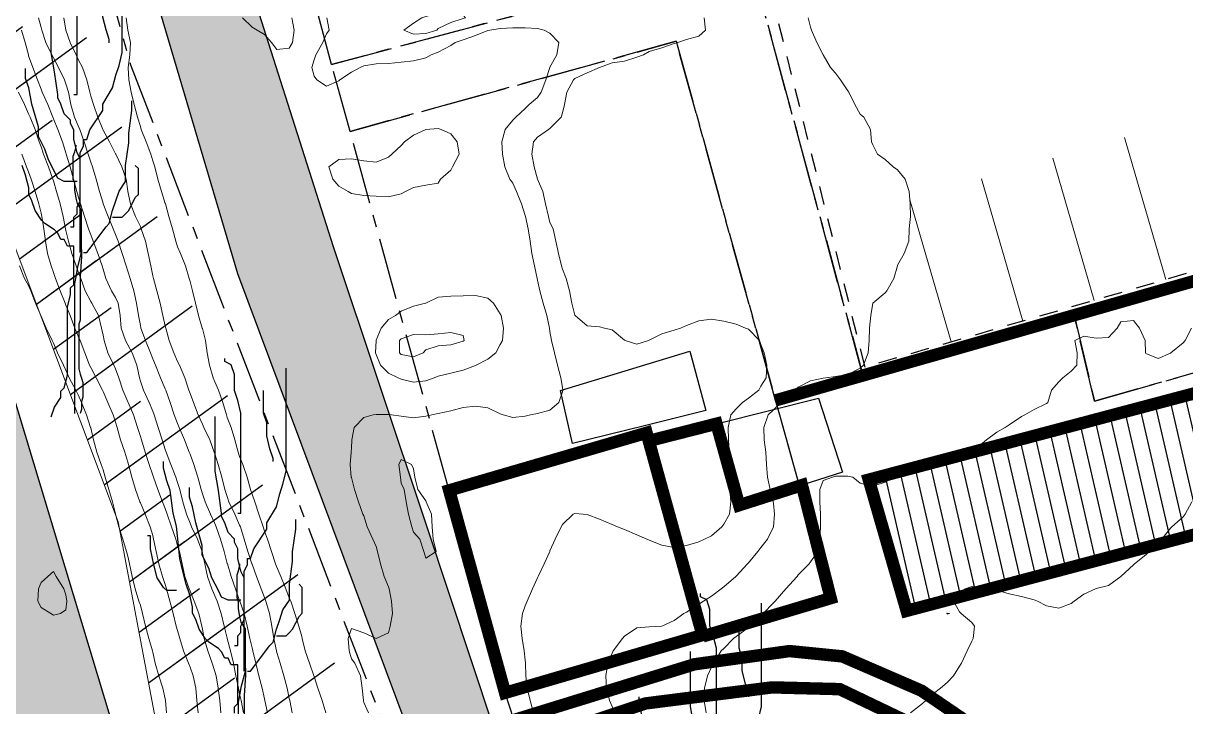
# Model space of a CAD drawing. Header units: centimetres. Extents: x 0 to 642158, y -847 to 649707.
# Drawn here: x 616897.03 to 616943.86, y 621146 to 621173.53 of the extents above; entities that cross this region are included whole.
import ezdxf

# ---------------------------------------------------------------- set-up
doc = ezdxf.new("R2010")
doc.units = ezdxf.units.CM
doc.header["$MEASUREMENT"] = 0
doc.linetypes.add('CENTERX2', pattern=[4, 2.5, -0.5, 0.5, -0.5])
doc.linetypes.add('JIS_02_0.7', pattern=[1.35, 0.75, -0.6])
for name, color, linetype, lineweight in [('MEV_environnement_V', 7, 'Continuous', 20), ('MEV_schema paysager_V', 7, 'Continuous', 20), ('MEV_vegetal_V', 7, 'Continuous', 25), ('WAL_parcellaire agricole', 7, 'JIS_02_0.7', 25), ('WAL_topographie 0.5', 253, 'Continuous', 20)]:
    doc.layers.add(name, color=color, linetype=linetype, lineweight=lineweight)
doc.layers.add('MEV_schema paysager_Ha', color=7, linetype='Continuous', lineweight=25, transparency=0.13)
doc.layers.add('SPW_batiments', color=7, linetype='Continuous')
doc.layers.add('SPW_parcellaire cadastral', color=7, linetype='CENTERX2', lineweight=25, true_color=0xff0542)
picture_1 = doc.add_image_def('image2.png', size_in_pixel=(6614, 11023))

# ---------------------------------------------------------------- blocks, each defined once
blk = doc.blocks.new('legende vegetal')
at = {"layer": 'MEV_vegetal_V'}
for points in [[(616898.973, 621170.466), (616899.103, 621170.466), (616899.103, 621174.492), (616898.973, 621175.012), (616898.843, 621175.402), (616898.843, 621176.051), (616898.713, 621176.44), (616898.453, 621176.57), (616898.453, 621176.7)], [(616898.843, 621165.141), (616898.973, 621165.141), (616898.973, 621165.53), (616899.103, 621165.66), (616899.103, 621165.92), (616899.233, 621166.18), (616899.233, 621168.128), (616899.363, 621168.388), (616899.363, 621168.647), (616899.493, 621168.647), (616899.623, 621169.037), (616900.142, 621169.816), (616900.142, 621170.076), (616900.532, 621170.726), (616900.662, 621171.245), (616900.792, 621171.635), (616900.922, 621172.154), (616900.922, 621176.31)], [(616900.402, 621172.544), (616900.402, 621172.674), (616900.272, 621173.064), (616900.142, 621173.583), (616900.142, 621174.103), (616900.013, 621174.492), (616900.013, 621175.402)], [(616899.233, 621164.102), (616899.233, 621167.868), (616899.103, 621168.128), (616898.973, 621168.647), (616898.973, 621169.037), (616898.843, 621169.297), (616898.843, 621169.427), (616898.583, 621169.687), (616898.453, 621170.076), (616898.323, 621170.336), (616898.323, 621170.466), (616898.194, 621171.375), (616898.064, 621172.154), (616898.064, 621174.362)], [(616898.064, 621157.478), (616898.194, 621157.867), (616898.453, 621158.257), (616898.453, 621158.517), (616898.583, 621158.647), (616898.713, 621159.166), (616898.713, 621161.894), (616898.843, 621162.413), (616898.843, 621162.673), (616898.973, 621162.803), (616898.973, 621164.361), (616898.713, 621164.361), (616898.583, 621164.621), (616898.453, 621164.621), (616898.323, 621164.881), (616898.194, 621165.011), (616897.804, 621165.271), (616897.674, 621165.401), (616897.414, 621165.79), (616897.284, 621166.18), (616897.154, 621166.44), (616897.154, 621166.699), (616897.024, 621167.219), (616896.894, 621167.609)], [(616899.103, 621166.959), (616898.583, 621166.959), (616898.323, 621167.089), (616898.194, 621167.349), (616897.933, 621167.868), (616897.804, 621168.258), (616897.544, 621168.778), (616897.544, 621169.167), (616897.284, 621170.076), (616897.154, 621170.726), (616897.024, 621171.115), (616897.024, 621171.505)], [(616899.363, 621164.102), (616899.493, 621164.102), (616900.272, 621165.141), (616900.402, 621165.271), (616900.532, 621165.79), (616900.662, 621166.18), (616900.792, 621166.57), (616901.052, 621166.959), (616901.052, 621167.609), (616901.182, 621168.518), (616901.182, 621168.907), (616901.312, 621169.816), (616901.312, 621170.206)], [(616899.007, 621157.613), (616899.007, 621162.854), (616899.061, 621163.127), (616899.116, 621163.455), (616899.28, 621164.11), (616899.28, 621165.803), (616899.116, 621166.075), (616899.061, 621166.294), (616899.007, 621166.622), (616899.007, 621166.895), (616898.952, 621167.058), (616898.952, 621167.986), (616899.007, 621168.15), (616899.061, 621168.369), (616899.061, 621168.423)], [(616900.532, 621165.53), (616900.922, 621165.53), (616901.052, 621165.66), (616901.182, 621165.79), (616901.442, 621166.31), (616901.571, 621166.44), (616901.571, 621167.479), (616901.442, 621167.609)], [(616899.28, 621164.219), (616899.28, 621163.946), (616899.226, 621163.127), (616899.226, 621161.38), (616899.171, 621161.217), (616899.171, 621159.415), (616899.226, 621159.196), (616899.28, 621159.033), (616899.334, 621158.869), (616899.334, 621158.268), (616899.28, 621158.104), (616899.28, 621157.777), (616899.226, 621157.613)], [(616905.575, 621153.601), (616905.705, 621153.601), (616905.705, 621157.627), (616905.575, 621158.146), (616905.445, 621158.536), (616905.445, 621159.185), (616905.315, 621159.575), (616905.055, 621159.705), (616905.055, 621159.835)], [(616905.445, 621148.275), (616905.575, 621148.275), (616905.575, 621148.665), (616905.705, 621148.795), (616905.705, 621149.054), (616905.835, 621149.315), (616905.835, 621151.263), (616905.965, 621151.522), (616905.965, 621151.782), (616906.095, 621151.782), (616906.225, 621152.172), (616906.744, 621152.951), (616906.744, 621153.211), (616907.134, 621153.86), (616907.264, 621154.38), (616907.394, 621154.77), (616907.524, 621155.289), (616907.524, 621159.445)], [(616907.004, 621155.678), (616907.004, 621155.808), (616906.874, 621156.198), (616906.744, 621156.718), (616906.744, 621157.237), (616906.615, 621157.627), (616906.615, 621158.536)], [(616905.835, 621147.236), (616905.835, 621151.003), (616905.705, 621151.263), (616905.575, 621151.782), (616905.575, 621152.172), (616905.445, 621152.432), (616905.445, 621152.561), (616905.185, 621152.821), (616905.055, 621153.211), (616904.925, 621153.471), (616904.925, 621153.601), (616904.796, 621154.509), (616904.666, 621155.289), (616904.666, 621157.497)], [(616905.445, 621145.548), (616905.445, 621145.808), (616905.575, 621145.937), (616905.575, 621147.496), (616905.315, 621147.496), (616905.185, 621147.756), (616905.055, 621147.756), (616904.925, 621148.016), (616904.796, 621148.146), (616904.406, 621148.405), (616904.276, 621148.535), (616904.016, 621148.925), (616903.886, 621149.315), (616903.756, 621149.574), (616903.756, 621149.834), (616903.626, 621150.353), (616903.496, 621150.743), (616903.366, 621151.263), (616903.236, 621151.782), (616903.106, 621153.081), (616902.976, 621153.601), (616902.847, 621154.509), (616902.716, 621154.899), (616902.587, 621155.419), (616902.587, 621155.678)], [(616905.705, 621150.094), (616905.185, 621150.094), (616904.925, 621150.223), (616904.796, 621150.483), (616904.535, 621151.003), (616904.406, 621151.392), (616904.146, 621151.912), (616904.146, 621152.302), (616903.886, 621153.211), (616903.756, 621153.86), (616903.626, 621154.25), (616903.626, 621154.64)], [(616905.965, 621147.236), (616906.095, 621147.236), (616906.874, 621148.275), (616907.004, 621148.405), (616907.134, 621148.925), (616907.264, 621149.315), (616907.394, 621149.704), (616907.654, 621150.094), (616907.654, 621150.743), (616907.784, 621151.652), (616907.784, 621152.042), (616907.914, 621152.951), (616907.914, 621153.341)], [(616903.106, 621150.483), (616902.716, 621150.483), (616902.587, 621150.613), (616902.327, 621151.003), (616902.197, 621151.522), (616902.067, 621152.172), (616902.067, 621152.691), (616901.937, 621152.691)], [(616905.609, 621140.747), (616905.609, 621145.989), (616905.663, 621146.262), (616905.718, 621146.589), (616905.882, 621147.245), (616905.882, 621148.937), (616905.718, 621149.21), (616905.663, 621149.428), (616905.609, 621149.756), (616905.609, 621150.029), (616905.554, 621150.193), (616905.554, 621151.121), (616905.609, 621151.285), (616905.663, 621151.503), (616905.663, 621151.558)], [(616907.134, 621148.665), (616907.524, 621148.665), (616907.654, 621148.795), (616907.784, 621148.925), (616908.044, 621149.444), (616908.173, 621149.574), (616908.173, 621150.613), (616908.044, 621150.743)], [(616924.728, 621144.132), (616924.858, 621144.132), (616924.858, 621148.158), (616924.728, 621148.677), (616924.598, 621149.067), (616924.598, 621149.716), (616924.468, 621150.106), (616924.209, 621150.236), (616924.209, 621150.366)], [(616924.598, 621138.807), (616924.728, 621138.807), (616924.728, 621139.196), (616924.858, 621139.326), (616924.858, 621139.586), (616924.988, 621139.846), (616924.988, 621141.794), (616925.118, 621142.053), (616925.118, 621142.313), (616925.248, 621142.313), (616925.378, 621142.703), (616925.897, 621143.482), (616925.897, 621143.742), (616926.287, 621144.391), (616926.417, 621144.911), (616926.547, 621145.301), (616926.677, 621145.82), (616926.677, 621149.976)], [(616926.157, 621146.21), (616926.157, 621146.339), (616926.028, 621146.729), (616925.897, 621147.249), (616925.897, 621147.768), (616925.768, 621148.158), (616925.768, 621149.067)], [(616924.988, 621137.767), (616924.988, 621141.534), (616924.858, 621141.794), (616924.728, 621142.313), (616924.728, 621142.703), (616924.598, 621142.963), (616924.598, 621143.093), (616924.338, 621143.352), (616924.209, 621143.742), (616924.078, 621144.002), (616924.078, 621144.132), (616923.949, 621145.041), (616923.819, 621145.82), (616923.819, 621148.028)], [(616905.882, 621147.354), (616905.882, 621147.081), (616905.828, 621146.262), (616905.828, 621144.515), (616905.773, 621144.351), (616905.773, 621142.549), (616905.828, 621142.331), (616905.882, 621142.167), (616905.936, 621142.003), (616905.936, 621141.403), (616905.882, 621141.239), (616905.882, 621140.911), (616905.828, 621140.747)], [(616921.87, 621145.43), (616921.74, 621145.95), (616921.74, 621146.21)]]:
    blk.add_lwpolyline(points, dxfattribs=at)

msp = doc.modelspace()

# ---------------------------------------------------------------- hatches: boundary and pattern name
at = {"layer": 'MEV_schema paysager_Ha', "true_color": 0xffffff, "transparency": 33554687}
h = msp.add_hatch(color=7, dxfattribs=at)
h.dxf.hatch_style = 1
h.paths.add_polyline_path([(617076.957, 620775.289), (617077.201, 620777.105), (617077.126, 620779.957), (617075.099, 620784.986), (617072.172, 620790.466), (617067.368, 620798.797), (617064.065, 620804.577), (617056.243, 620818.296), (617050.046, 620830.95), (617047.611, 620836.834), (617045.379, 620844.037), (617042.362, 620852.742), (617037.909, 620861.649), (617028.342, 620880.123), (617020.095, 620896.123), (617010.198, 620916.411), (617002.446, 620933.73), (616993.044, 620956.493), (616983.642, 620978.596), (616973.25, 621002.678), (616968.962, 621012.244), (616965.663, 621021.976), (616955.436, 621040.45), (616945.21, 621059.419), (616940.921, 621068.986), (616935.478, 621077.398), (616927.231, 621088.119), (616919.756, 621098.032), (616908.594, 621115.419), (616899.05, 621136.883), (616888.424, 621173.846), (616877.62, 621211.722), (616864.401, 621250.858), (616862.596, 621274.031), (616860.047, 621301.222), (616858.914, 621326.713), (616859.197, 621346.539), (616860.896, 621376.279), (616861.463, 621404.886), (616860.613, 621429.244), (616859.48, 621444.822), (616854.948, 621465.215), (616849, 621490.706), (616837.671, 621532.058), (616829.74, 621571.711), (616822.943, 621588.705), (616820.394, 621592.954), (616812.463, 621606.549), (616808.781, 621634.306), (616806.798, 621652.15), (616807.931, 621670.56), (616809.064, 621685.289), (616812.18, 621684.156), (616809.914, 621652.433), (616812.18, 621634.873), (616813.879, 621615.896), (616816.995, 621605.7), (616822.943, 621593.52), (616829.174, 621581.341), (616832.006, 621572.561), (616837.954, 621544.521), (616851.266, 621492.689), (616857.498, 621468.614), (616860.896, 621451.903), (616862.879, 621435.758), (616864.295, 621409.984), (616863.729, 621378.545), (616862.029, 621341.724), (616862.313, 621319.632), (616865.428, 621273.181), (616866.561, 621255.621), (616870.995, 621241.549), (616880.863, 621212.431), (616888.067, 621186.88), (616893.901, 621167.537), (616903.21, 621136.7), (616913.794, 621113.645), (616922.701, 621099.354), (616933.688, 621085.113), (616938.674, 621078.225), (616946.15, 621064.154), (616956.913, 621043.761), (616966.26, 621026.766), (616969.942, 621016.853), (616981.555, 620991.079), (616995.15, 620956.807), (617005.346, 620932.732), (617016.676, 620908.941), (617026.306, 620890.247), (617038.202, 620866.455), (617044.999, 620853.993), (617049.248, 620839.831), (617054.346, 620826.519), (617065.959, 620806.409), (617077.565, 620785.227), (617080.472, 620780.563), (617081.622, 620779.211), (617083.041, 620778.332)])
at = {"layer": 'MEV_schema paysager_Ha', "transparency": 33554687}
h = msp.add_hatch(dxfattribs=at)
h.set_pattern_fill('AR-CONC', color=256, angle=180)
h.set_pattern_definition([(230, (-1675.227, 123.2765), (-7.172601826, 0.62752135), [0.75, -8.25]), (175, (-1675.227, 123.2765), (1.387513336, -7.52192134), [0.6, -6.6]), (280.4514445, (-1675.8244, 123.329), (-5.78508847, -6.89439991), [0.63740192, -7.01142112]), (226.1842, (-1675.227, 121.2765), (-10.67241331, 1.65519281), [1.125, -12.375]), (276.6356355, (-1676.116, 121.414), (-9.34661946, -9.74118601), [0.95610342, -10.5171376]), (171.184164, (-1675.227, 121.277), (-9.34661945, -9.741186), [0.9, -9.90000001]), (201, (-1676.227, 121.7765), (-5.96907052, 4.026188907), [0.75, -8.25]), (146, (-1676.227, 121.7765), (-2.43315332, -7.25150045), [0.6, -6.6]), (251.4514447, (-1676.724, 122.112), (-8.40222377, -3.22531153), [0.6374019, -7.01142112]), (217.5, (-1675.2267, 123.2765), (-0.121598553, -3.328938538), [0, -6.52, 0, -6.7, 0, -6.625]), (187.5, (-1675.2267, 123.2765), (-2.630695374, -3.944117119), [0, -3.82, 0, -6.37, 0, -2.525]), (147.5, (-1672.9967, 123.2765), (-5.338224362, 0.225548717), [0, -2.5, 0, -7.8, 0, -10.35]), (137.5, (-1671.9967, 123.2765), (-5.831861693, -1.001049823), [0, -3.25, 0, -5.18, 0, -7.35])])
h.paths.add_polyline_path([(616909.526, 621164.516), (616905.57, 621176.973), (616897.611, 621204.282), (616893.674, 621216.683), (616888.089, 621230.376), (616880.09, 621241.562), (616871.93, 621248.589), (616863.016, 621252.97), (616849.267, 621256.445), (616826.756, 621258.258), (616803.64, 621261.733), (616786.87, 621263.697), (616771.912, 621265.963), (616764.207, 621267.625), (616763.754, 621263.848), (616777.2, 621261.884), (616805.151, 621257.956), (616823.885, 621255.387), (616841.26, 621254.028), (616852.44, 621252.366), (616861.505, 621249.646), (616868.304, 621246.775), (616874.872, 621242.103), (616880.768, 621235.156), (616886.436, 621224.611), (616890.959, 621213.024), (616905.657, 621163.442), (616913.881, 621141.447), (616916.974, 621142.45), (616915.987, 621145.136), (616913.274, 621153.306)])
h = msp.add_hatch(dxfattribs=at)
h.set_pattern_fill('ANSI31', color=60, scale=30, angle=351)
h.paths.add_polyline_path([(616875.009, 621239.839), (616881.874, 621229.81), (616886.45, 621221.893), (616888.914, 621212.275), (616893.321, 621190.809), (616897.189, 621179.05), (616907.993, 621151.58), (616917.109, 621129.424), (616929.889, 621106.642), (616946.16, 621080.317), (616949.697, 621074.039), (616954.461, 621066.102), (616970.722, 621037.835), (616976.752, 621021.411), (616980.026, 621010.154), (616982.854, 620999.006), (616989.654, 620982.876), (616995.508, 620967.769), (616999.131, 620959.573), (617008.258, 620938.09), (617012.245, 620928.983), (617006.707, 620935.343), (617001.767, 620944.62), (616986.247, 620981.031), (616974.528, 621009.365), (616969.536, 621025.48), (616961.782, 621038.985), (616953.793, 621052.843), (616948.624, 621065.291), (616943.572, 621072.338), (616939.46, 621079.501), (616933.339, 621087.695), (616925.21, 621101.403), (616919.298, 621110.267), (616914.617, 621117.983), (616909.523, 621128.986), (616904.832, 621137.752), (616902.895, 621142.645), (616900.855, 621153.449), (616896.267, 621165.681), (616894.227, 621175.466), (616888.652, 621193.859), (616882.864, 621212.223), (616878.837, 621226.562), (616877.632, 621230.778), (616875.619, 621237.576)])
h = msp.add_hatch(dxfattribs=at)
h.set_pattern_fill('ANSI31', color=60, scale=15, angle=351)
h.paths.add_polyline_path([(616875.009, 621239.839), (616880.056, 621228.321), (616883.246, 621219.665), (616885.677, 621210.097), (616891.45, 621190.962), (616895.4, 621178.509), (616904.363, 621150.017), (616913.902, 621126.919), (616927.359, 621104.657), (616942.855, 621079.785), (616947.381, 621071.265), (616954.192, 621058.974), (616967.867, 621036.168), (616973.007, 621021.906), (616975.995, 621012.026), (616979.672, 621000.423), (616985.533, 620986.177), (616992.732, 620968.731), (616997.119, 620959.334), (617006.326, 620938.311), (617012.245, 620928.983), (617006.707, 620935.343), (617001.767, 620944.62), (616986.247, 620981.031), (616974.528, 621009.365), (616969.536, 621025.48), (616961.782, 621038.985), (616953.793, 621052.843), (616948.624, 621065.291), (616943.572, 621072.338), (616939.46, 621079.501), (616933.339, 621087.695), (616925.21, 621101.403), (616919.298, 621110.267), (616914.617, 621117.983), (616909.523, 621128.986), (616904.832, 621137.752), (616902.895, 621142.645), (616900.855, 621153.449), (616896.267, 621165.681), (616894.227, 621175.466), (616888.652, 621193.859), (616882.864, 621212.223), (616878.837, 621226.562), (616877.632, 621230.778), (616875.619, 621237.576)])
h = msp.add_hatch(dxfattribs=at)
h.set_pattern_fill('AR-SAND', color=256, angle=45)
h.set_pattern_definition([(82.5, (0, 0), (-1.407013184, 1.3179271225), [0, -1.52, 0, -1.7, 0, -1.625]), (52.5, (0, 0), (-0.744137511, 3.24697973), [0, -0.82, 0, -1.37, 0, -0.525]), (12.5, (-0.8697, -0.8697), (2.198029273, 2.206032383), [0, -0.5, 0, -1.8, 0, -2.35]), (2.5, (-0.8697, -0.8697), (1.5050421636, 2.746262851), [0, -0.25, 0, -1.18, 0, -1.35])])
edge = h.paths.add_edge_path()
edge.add_line((616904.324, 621190.066), (616982.401, 621210.953))
edge.add_arc((616984.552, 621198.967), 12.177, 33.0735, 100.1729, ccw=False)
edge.add_line((616994.756, 621205.612), (617014.985, 621133.912))
edge.add_line((617014.985, 621133.912), (617017.553, 621134.537))
edge.add_line((617017.553, 621134.537), (616997.388, 621206.734))
edge.add_arc((616985.445, 621200.128), 13.648, 28.9491, 104.5602)
edge.add_line((616982.014, 621213.338), (616903.37, 621192.87))
edge.add_line((616903.37, 621192.87), (616904.324, 621190.066))
at = {"layer": 'MEV_schema paysager_Ha', "true_color": 0xffffff, "transparency": 33554687}
h = msp.add_hatch(dxfattribs=at)
h.set_pattern_fill('ANSI31', scale=5, angle=58)
h.paths.add_polyline_path([(616931.092, 621155.144), (616932.5, 621149.829), (616947.314, 621153.754), (616945.975, 621159.089)])

# ---------------------------------------------------------------- linework, layer by layer
for points in [[(616958.713, 621066.221), (616954.469, 621073.158), (616950.532, 621080.707), (616940.964, 621097.178), (616934.94, 621107.28), (616921.498, 621129.7), (616919.468, 621135.658), (616915.987, 621145.136), (616913.274, 621153.306), (616909.526, 621164.516), (616905.57, 621176.973), (616897.611, 621204.282), (616893.674, 621216.683)], [(616890.959, 621213.024), (616905.657, 621163.442), (616915.478, 621137.177), (616918.331, 621128.721), (616930.292, 621108.228), (616939.202, 621093.67), (616946.947, 621080.099), (616953.326, 621069.67), (616962.71, 621054.308), (616967.923, 621045.7), (616973.475, 621034.879), (616976.694, 621025.181), (616980.085, 621013.721), (616984.727, 620999.055), (616988.811, 620988.842), (616998.458, 620963.636), (617005.585, 620947.723), (617013.167, 620930.996)], [(616893.901, 621167.537), (616903.21, 621136.7), (616913.794, 621113.645), (616922.701, 621099.354), (616933.688, 621085.113), (616938.674, 621078.225), (616946.15, 621064.154), (616956.913, 621043.761), (616966.26, 621026.766), (616969.942, 621016.853), (616981.555, 620991.079), (616995.15, 620956.807), (617005.346, 620932.732), (617016.676, 620908.941), (617026.306, 620890.247), (617038.202, 620866.455), (617044.999, 620853.993), (617049.248, 620839.831), (617054.346, 620826.519), (617065.959, 620806.409), (617077.565, 620785.227)]]:
    msp.add_lwpolyline(points)
at = {"layer": 'MEV_environnement_V', "const_width": 0.5}
for points in [[(616927.34, 621158.339), (616989.918, 621176.178), (616990.763, 621173.361), (616991.358, 621171.21), (617001.655, 621133.209)], [(616924.408, 621148.832), (616929.558, 621150.371), (616928.399, 621154.923), (616925.873, 621154.115), (616924.957, 621157.398), (616922.231, 621156.704)]]:
    msp.add_lwpolyline(points, dxfattribs=at)
for points in [[(616945.975, 621159.089), (616931.092, 621155.144), (616932.618, 621149.86), (616947.384, 621153.772)], [(616914.19, 621154.713), (616916.443, 621146.558), (616924.393, 621148.885), (616922.14, 621157.031)]]:
    msp.add_lwpolyline(points, close=True, dxfattribs=at)
at = {"layer": 'MEV_schema paysager_V', "color": 51}
for points in [[(616941.392, 621168.93), (616943.057, 621163.204)], [(616938.511, 621168.092), (616940.176, 621162.367)], [(616935.631, 621167.254), (616937.295, 621161.529)], [(616932.75, 621166.417), (616934.415, 621160.691)]]:
    msp.add_lwpolyline(points, dxfattribs=at)
at = {"layer": 'MEV_schema paysager_V', "color": 60}
msp.add_lwpolyline([(617012.245, 620928.983), (617006.707, 620935.343), (617001.767, 620944.62), (616986.247, 620981.031), (616974.528, 621009.365), (616969.536, 621025.48), (616961.782, 621038.985), (616953.793, 621052.843), (616948.624, 621065.291), (616943.572, 621072.338), (616939.46, 621079.501), (616933.339, 621087.695), (616925.21, 621101.403), (616919.298, 621110.267), (616914.617, 621117.983), (616909.523, 621128.986), (616904.832, 621137.752), (616902.895, 621142.645), (616900.855, 621153.449), (616896.267, 621165.681)], dxfattribs=at)
at = {"layer": 'MEV_schema paysager_V'}
msp.add_lwpolyline([(616931.092, 621155.144), (616932.5, 621149.829), (616947.314, 621153.754), (616945.975, 621159.089)], close=True, dxfattribs=at)
at = {"layer": 'MEV_schema paysager_V', "color": 30, "const_width": 0.5}
for points in [[(616954.595, 621120.702), (616951.723, 621120.595), (616948.213, 621121.765), (616944.384, 621128.676), (616939.066, 621141.222), (616935.556, 621145.05), (616933.216, 621146.645), (616930.025, 621148.027), (616927.898, 621148.24), (616924.069, 621147.708), (616916.836, 621145.475)], [(616954.874, 621119.83), (616951.863, 621119.615), (616950.644, 621119.759), (616949.067, 621120.189), (616947.776, 621120.977), (616946.486, 621122.41), (616943.259, 621128.646), (616940.176, 621135.956), (616938.3, 621140.082), (616936.936, 621142.07), (616933.554, 621144.968), (616929.923, 621146.707), (616927.199, 621146.778), (616922.108, 621146.133), (616917.376, 621144.557)]]:
    msp.add_lwpolyline(points, dxfattribs=at)
at = {"layer": 'SPW_batiments'}
for points in [[(616924.523, 621157.931), (616922.06, 621157.319), (616919.157, 621156.598), (616918.673, 621158.731), (616923.89, 621160.314), (616924.523, 621157.931)], [(616930.04, 621155.449), (616925.873, 621154.115), (616924.957, 621157.398), (616929.073, 621158.432), (616930.04, 621155.449)], [(616928.399, 621154.923), (616929.633, 621150.321), (616927.131, 621149.608), (616924.408, 621148.832), (616923.185, 621153.254), (616922.933, 621154.161), (616922.231, 621156.704), (616924.957, 621157.398), (616925.873, 621154.115), (616928.399, 621154.923)], [(616922.223, 621156.731), (616922.231, 621156.704), (616922.933, 621154.161), (616924.408, 621148.832), (616916.441, 621146.563), (616914.19, 621154.713), (616922.14, 621157.031), (616922.223, 621156.731)]]:
    msp.add_lwpolyline(points, dxfattribs=at)
at = {"layer": 'SPW_parcellaire cadastral'}
for points in [[(616890.69, 621210.508), (616901.351, 621171.858), (616917.917, 621128.693), (616934.422, 621099.917), (616956.278, 621063.795), (616966.005, 621047.649), (616972.661, 621033.385), (616986.247, 620994.34), (616997.161, 620964.756), (617007.16, 620943.302), (617040.432, 620860.63), (617055.251, 620825.321), (617059.419, 620816.807), (617066.122, 620806.324), (617073.9, 620794.216)], [(616994.605, 621177.519), (616947.391, 621164.013), (616944.915, 621163.304), (616939.38, 621161.721), (616930.885, 621159.242), (616926.239, 621176.359), (616909.455, 621171.862), (616906.418, 621183.133), (616985.886, 621207.147), (616994.605, 621177.519)], [(616991.404, 621171.223), (616990.763, 621173.361), (616948.261, 621160.611), (616945.772, 621159.899), (616940.183, 621158.301), (616939.38, 621161.721), (616944.915, 621163.304), (616947.391, 621164.013), (616994.605, 621177.519), (616996.089, 621172.519), (616991.404, 621171.223)], [(616930.885, 621159.242), (616927.34, 621158.339), (616923.336, 621172.8), (616910.198, 621169.172), (616909.455, 621171.862), (616926.239, 621176.359), (616930.885, 621159.242)], [(616916.442, 621146.562), (616914.19, 621154.713), (616910.198, 621169.172), (616923.336, 621172.8), (616927.34, 621158.339), (616929.558, 621150.371), (616926.928, 621149.626), (616916.442, 621146.562)], [(616954.698, 621077.626), (616953.289, 621078.043), (616925.782, 621124.095), (616922.015, 621129.556), (616916.442, 621146.562), (616926.928, 621149.626), (616929.558, 621150.371), (616927.34, 621158.339), (616930.885, 621159.242), (616939.38, 621161.721), (616940.183, 621158.301), (616945.772, 621159.899), (616945.975, 621159.089), (616931.092, 621155.144), (616932.618, 621149.86), (616947.314, 621153.754), (616966.235, 621077.979), (616962.746, 621076.21), (616954.698, 621077.626)], [(616947.314, 621153.754), (616932.618, 621149.86), (616931.092, 621155.144), (616945.975, 621159.089), (616947.314, 621153.754)]]:
    msp.add_lwpolyline(points, dxfattribs=at)
at = {"layer": 'WAL_parcellaire agricole'}
msp.add_lwpolyline([(617042.845, 621103.895), (617012.847, 621093.891), (616997.982, 621159.103), (616995.481, 621170.388), (616996.237, 621172.588), (616994.837, 621177.888), (616991.837, 621177.388), (616930.94, 621159.681), (616925.266, 621182.309), (616990.191, 621202.316), (616991.691, 621205.459), (616989.976, 621209.387), (616986.118, 621212.53), (616964.548, 621207.027), (616907.479, 621191.949), (616895.475, 621229.376)], dxfattribs=at)
at = {"layer": 'WAL_topographie 0.5'}
for points in [[(616913.25, 621173.114), (616913.688, 621173.25), (616913.75, 621173.309), (616914.25, 621173.555), (616914.75, 621173.715), (616914.845, 621173.75), (616914.75, 621173.858), (616914.25, 621173.998), (616913.75, 621173.919), (616913.25, 621173.797), (616913.083, 621173.75), (616912.75, 621173.529), (616912.364, 621173.25), (616912.75, 621173.087), (616913.25, 621173.114)], [(616897.651, 621173.75), (616897.75, 621173.355), (616897.779, 621173.25), (616897.94, 621172.75), (616898.179, 621172.25), (616898.25, 621172.129), (616898.455, 621171.75), (616898.691, 621171.25), (616898.75, 621171.091), (616898.861, 621170.75), (616898.956, 621170.25), (616899.099, 621169.75), (616899.25, 621169.391), (616899.31, 621169.25), (616899.489, 621168.75), (616899.647, 621168.25), (616899.75, 621167.93), (616899.819, 621167.75), (616899.975, 621167.25), (616900.105, 621166.75), (616900.25, 621166.274), (616900.258, 621166.25), (616900.455, 621165.75), (616900.659, 621165.25), (616900.75, 621165.015), (616900.859, 621164.75), (616901.016, 621164.25), (616901.174, 621163.75), (616901.25, 621163.54), (616901.345, 621163.25), (616901.484, 621162.75), (616901.6, 621162.25), (616901.673, 621161.75), (616901.75, 621161.349), (616901.773, 621161.25), (616901.958, 621160.75), (616902.164, 621160.25), (616902.25, 621160.014), (616902.361, 621159.75), (616902.56, 621159.25), (616902.75, 621158.808), (616902.775, 621158.75), (616902.957, 621158.25), (616903.118, 621157.75), (616903.25, 621157.402), (616903.317, 621157.25), (616903.533, 621156.75), (616903.721, 621156.25), (616903.75, 621156.17), (616903.903, 621155.75), (616904.064, 621155.25), (616904.196, 621154.75), (616904.25, 621154.569), (616904.355, 621154.25), (616904.579, 621153.75), (616904.75, 621153.373), (616904.804, 621153.25), (616904.98, 621152.75), (616905.121, 621152.25), (616905.25, 621151.767), (616905.255, 621151.75), (616905.409, 621151.25), (616905.582, 621150.75), (616905.75, 621150.268), (616905.757, 621150.25), (616905.934, 621149.75), (616906.055, 621149.25), (616906.159, 621148.75), (616906.25, 621148.375), (616906.28, 621148.25), (616906.397, 621147.75), (616906.522, 621147.25), (616906.653, 621146.75), (616906.75, 621146.321), (616906.766, 621146.25), (616906.865, 621145.75)], [(616898.661, 621173.75), (616898.75, 621173.25), (616898.75, 621173.25), (616898.921, 621172.75), (616899.161, 621172.25), (616899.25, 621172.066), (616899.421, 621171.75), (616899.597, 621171.25), (616899.717, 621170.75), (616899.75, 621170.595), (616899.857, 621170.25), (616900.038, 621169.75), (616900.24, 621169.25), (616900.25, 621169.227), (616900.502, 621168.75), (616900.75, 621168.274), (616900.763, 621168.25), (616901.002, 621167.75), (616901.175, 621167.25), (616901.25, 621166.76), (616901.251, 621166.75), (616901.356, 621166.25), (616901.56, 621165.75), (616901.75, 621165.34), (616901.789, 621165.25), (616901.96, 621164.75), (616902.068, 621164.25), (616902.169, 621163.75), (616902.25, 621163.356), (616902.277, 621163.25), (616902.417, 621162.75), (616902.546, 621162.25), (616902.661, 621161.75), (616902.75, 621161.343), (616902.772, 621161.25), (616902.909, 621160.75), (616903.093, 621160.25), (616903.25, 621159.899), (616903.323, 621159.75), (616903.54, 621159.25), (616903.707, 621158.75), (616903.75, 621158.617), (616903.887, 621158.25), (616904.085, 621157.75), (616904.25, 621157.38), (616904.307, 621157.25), (616904.547, 621156.75), (616904.729, 621156.25), (616904.75, 621156.181), (616904.88, 621155.75), (616905.038, 621155.25), (616905.158, 621154.75), (616905.25, 621154.469), (616905.32, 621154.25), (616905.557, 621153.75), (616905.75, 621153.316), (616905.778, 621153.25), (616905.938, 621152.75), (616906.082, 621152.25), (616906.246, 621151.75), (616906.25, 621151.74), (616906.428, 621151.25), (616906.618, 621150.75), (616906.75, 621150.398), (616906.802, 621150.25), (616906.948, 621149.75), (616907.048, 621149.25), (616907.132, 621148.75), (616907.231, 621148.25), (616907.25, 621148.182), (616907.381, 621147.75), (616907.532, 621147.25), (616907.66, 621146.75), (616907.75, 621146.329), (616907.77, 621146.25), (616907.863, 621145.75)], [(616901.177, 621173.75), (616901.25, 621173.25), (616901.25, 621173.25), (616901.35, 621172.75), (616901.33, 621172.25), (616901.264, 621171.75), (616901.29, 621171.25), (616901.384, 621170.75), (616901.504, 621170.25), (616901.638, 621169.75), (616901.75, 621169.367), (616901.788, 621169.25), (616901.986, 621168.75), (616902.174, 621168.25), (616902.25, 621167.981), (616902.33, 621167.75), (616902.459, 621167.25), (616902.606, 621166.75), (616902.75, 621166.265), (616902.756, 621166.25), (616902.9, 621165.75), (616903.041, 621165.25), (616903.185, 621164.75), (616903.25, 621164.526), (616903.366, 621164.25), (616903.568, 621163.75), (616903.721, 621163.25), (616903.75, 621163.125), (616903.853, 621162.75), (616903.971, 621162.25), (616904.093, 621161.75), (616904.246, 621161.25), (616904.25, 621161.233), (616904.379, 621160.75), (616904.442, 621160.25), (616904.538, 621159.75), (616904.686, 621159.25), (616904.75, 621159.081), (616904.892, 621158.75), (616905.068, 621158.25), (616905.215, 621157.75), (616905.25, 621157.651), (616905.402, 621157.25), (616905.554, 621156.75), (616905.689, 621156.25), (616905.75, 621156.076), (616905.877, 621155.75), (616906.047, 621155.25), (616906.192, 621154.75), (616906.25, 621154.562), (616906.356, 621154.25), (616906.526, 621153.75), (616906.695, 621153.25), (616906.75, 621153.076), (616906.866, 621152.75), (616907.027, 621152.25), (616907.2, 621151.75), (616907.25, 621151.619), (616907.408, 621151.25), (616907.615, 621150.75), (616907.75, 621150.385), (616907.806, 621150.25), (616907.975, 621149.75), (616908.139, 621149.25), (616908.25, 621148.833), (616908.271, 621148.75), (616908.392, 621148.25), (616908.565, 621147.75), (616908.74, 621147.25), (616908.75, 621147.218), (616908.897, 621146.75), (616909.075, 621146.25), (616909.215, 621145.75)], [(616907.851, 621173.75), (616907.94, 621173.25), (616907.875, 621172.75), (616907.75, 621172.517), (616907.25, 621172.47), (616907.029, 621172.75), (616906.75, 621173.069), (616906.456, 621173.25), (616906.25, 621173.374), (616905.86, 621173.75)], [(616909.264, 621173.75), (616909.351, 621173.25), (616909.25, 621173.097), (616909.104, 621172.75), (616908.813, 621172.25), (616908.75, 621172.059), (616908.661, 621171.75), (616908.75, 621171.399), (616908.857, 621171.25), (616909.25, 621170.993), (616909.75, 621171.213), (616909.781, 621171.25), (616910.25, 621171.552), (616910.601, 621171.75), (616910.75, 621171.807), (616911.25, 621171.894), (616911.75, 621171.91), (616912.25, 621171.962), (616912.75, 621172.018), (616913.25, 621172.133), (616913.46, 621172.25), (616913.75, 621172.362), (616914.25, 621172.635), (616914.434, 621172.75), (616914.75, 621172.86), (616915.25, 621173.038), (616915.75, 621173.233), (616915.821, 621173.25), (616916.25, 621173.314), (616916.75, 621173.343), (616917.25, 621173.347), (616917.75, 621173.319), (616918.01, 621173.25), (616918.25, 621173.132), (616918.601, 621172.75), (616918.527, 621172.25), (616918.25, 621171.761), (616918.244, 621171.75), (616918.089, 621171.25), (616917.898, 621170.75), (616917.75, 621170.542), (616917.415, 621170.25), (616917.25, 621170.098), (616916.871, 621169.75), (616916.75, 621169.621), (616916.448, 621169.25), (616916.314, 621168.75), (616916.343, 621168.25), (616916.432, 621167.75), (616916.63, 621167.25), (616916.75, 621167.08), (616916.902, 621166.75), (616917.099, 621166.25), (616917.25, 621165.778), (616917.258, 621165.75), (616917.377, 621165.25), (616917.456, 621164.75), (616917.521, 621164.25), (616917.624, 621163.75), (616917.735, 621163.25), (616917.75, 621163.182), (616917.836, 621162.75), (616917.978, 621162.25), (616918.125, 621161.75), (616918.225, 621161.25), (616918.25, 621161.118), (616918.316, 621160.75), (616918.431, 621160.25), (616918.552, 621159.75), (616918.689, 621159.25), (616918.75, 621158.861), (616918.766, 621158.75), (616918.75, 621158.681), (616918.604, 621158.25), (616918.25, 621157.945), (616917.75, 621157.81), (616917.471, 621157.75), (616917.25, 621157.705), (616916.75, 621157.654), (616916.366, 621157.75), (616916.25, 621157.795), (616915.75, 621158.038), (616915.25, 621158.105), (616914.75, 621158.049), (616914.25, 621157.921), (616913.75, 621157.806), (616913.494, 621157.75), (616913.25, 621157.697), (616912.75, 621157.641), (616912.25, 621157.696), (616911.865, 621157.75), (616911.75, 621157.768), (616911.25, 621157.77), (616911.132, 621157.75), (616910.75, 621157.644), (616910.359, 621157.25), (616910.267, 621156.75), (616910.25, 621156.417), (616910.237, 621156.25), (616910.198, 621155.75), (616910.242, 621155.25), (616910.25, 621155.234), (616910.37, 621154.75), (616910.535, 621154.25), (616910.712, 621153.75), (616910.75, 621153.686), (616910.889, 621153.25), (616911.115, 621152.75), (616911.25, 621152.452), (616911.299, 621152.25), (616911.418, 621151.75), (616911.576, 621151.25), (616911.75, 621150.824), (616911.771, 621150.75), (616911.869, 621150.25), (616911.901, 621149.75), (616911.816, 621149.25), (616911.75, 621148.981), (616911.25, 621148.75), (616911.25, 621148.75), (616911.25, 621148.75), (616910.75, 621148.972), (616910.25, 621149.15), (616910.122, 621148.75), (616910.164, 621148.25), (616910.25, 621147.925), (616910.385, 621147.75), (616910.613, 621147.25), (616910.679, 621146.75), (616910.735, 621146.25), (616910.75, 621146.173), (616910.936, 621145.75)], [(616924.455, 621173.75), (616924.516, 621173.25), (616924.25, 621173), (616923.75, 621172.87), (616923.406, 621172.75), (616923.25, 621172.707), (616922.75, 621172.54), (616922.25, 621172.383), (616922.019, 621172.25), (616921.75, 621172.165), (616921.25, 621171.996), (616920.75, 621171.931), (616920.25, 621171.75), (616920.25, 621171.75), (616919.75, 621171.532), (616919.25, 621171.304), (616919.197, 621171.25), (616918.924, 621170.75), (616918.835, 621170.25), (616918.75, 621169.917), (616918.704, 621169.75), (616918.25, 621169.293), (616918.19, 621169.25), (616917.75, 621168.943), (616917.586, 621168.75), (616917.52, 621168.25), (616917.616, 621167.75), (616917.75, 621167.25), (616917.75, 621167.25), (616917.959, 621166.75), (616918.066, 621166.25), (616918.19, 621165.75), (616918.25, 621165.503), (616918.373, 621165.25), (616918.492, 621164.75), (616918.599, 621164.25), (616918.72, 621163.75), (616918.75, 621163.628), (616918.908, 621163.25), (616919.038, 621162.75), (616919.129, 621162.25), (616919.25, 621161.771), (616919.262, 621161.75), (616919.75, 621161.334), (616920.25, 621161.296), (616920.453, 621161.25), (616920.75, 621161.182), (616921.25, 621160.765), (616921.275, 621160.75), (616921.75, 621160.6), (616922.217, 621160.75), (616922.25, 621160.763), (616922.75, 621161.023), (616923.25, 621161.166), (616923.513, 621161.25), (616923.75, 621161.347), (616924.25, 621161.547), (616924.75, 621161.606), (616925.25, 621161.525), (616925.75, 621161.401), (616926.13, 621161.25), (616926.25, 621161.21), (616926.691, 621160.75), (616926.75, 621160.59), (616926.881, 621160.25), (616926.982, 621159.75), (616926.953, 621159.25), (616926.75, 621158.904), (616926.661, 621158.75), (616926.25, 621158.426), (616926.011, 621158.25), (616925.75, 621157.996), (616925.538, 621157.75), (616925.434, 621157.25), (616925.44, 621156.75), (616925.465, 621156.25), (616925.481, 621155.75), (616925.481, 621155.25), (616925.495, 621154.75), (616925.529, 621154.25), (616925.476, 621153.75), (616925.25, 621153.347), (616925.171, 621153.25), (616924.75, 621152.884), (616924.474, 621152.75), (616924.25, 621152.636), (616923.75, 621152.495), (616923.25, 621152.415), (616922.75, 621152.5), (616922.25, 621152.708), (616922.154, 621152.75), (616921.75, 621152.926), (616921.25, 621153.133), (616920.97, 621153.25), (616920.75, 621153.344), (616920.25, 621153.556), (616919.75, 621153.735), (616919.583, 621153.75), (616919.25, 621153.785), (616919.183, 621153.75), (616918.75, 621153.344), (616918.699, 621153.25), (616918.459, 621152.75), (616918.25, 621152.275), (616918.239, 621152.25), (616918.014, 621151.75), (616917.778, 621151.25), (616917.75, 621151.189), (616917.55, 621150.75), (616917.328, 621150.25), (616917.25, 621150.061), (616917.138, 621149.75), (616917.079, 621149.25), (616917.13, 621148.75), (616917.211, 621148.25), (616917.25, 621147.875), (616917.263, 621147.75), (616917.28, 621147.25), (616917.331, 621146.75), (616917.454, 621146.25), (616917.591, 621145.75)], [(616928.644, 621173.75), (616928.75, 621173.365), (616928.785, 621173.25), (616929, 621172.75), (616929.25, 621172.25), (616929.25, 621172.25), (616929.553, 621171.75), (616929.75, 621171.516), (616929.957, 621171.25), (616930.25, 621170.806), (616930.286, 621170.75), (616930.537, 621170.25), (616930.75, 621169.864), (616930.889, 621169.75), (616931.156, 621169.25), (616931.198, 621168.75), (616931.25, 621168.626), (616931.438, 621168.25), (616931.75, 621168.033), (616932.075, 621167.75), (616932.25, 621167.62), (616932.562, 621167.25), (616932.722, 621166.75), (616932.75, 621166.417), (616932.765, 621166.25), (616932.776, 621165.75), (616932.75, 621165.5), (616932.717, 621165.25), (616932.702, 621164.75), (616932.516, 621164.25), (616932.25, 621163.778), (616932.243, 621163.75), (616932.102, 621163.25), (616931.82, 621162.75), (616931.75, 621162.674), (616931.25, 621162.25), (616931.25, 621162.25), (616931.17, 621161.75), (616931.123, 621161.25), (616931.107, 621160.75), (616931.063, 621160.25), (616930.882, 621159.75), (616930.75, 621159.639), (616930.25, 621159.384), (616929.75, 621159.301), (616929.362, 621159.25), (616929.25, 621159.235), (616928.75, 621159.121), (616928.25, 621158.866), (616928.122, 621158.75), (616927.75, 621158.442), (616927.536, 621158.25), (616927.25, 621157.959), (616927.042, 621157.75), (616926.86, 621157.25), (616926.881, 621156.75), (616926.941, 621156.25), (616926.978, 621155.75), (616927.013, 621155.25), (616927.117, 621154.75), (616927.244, 621154.25), (616927.25, 621154.19), (616927.297, 621153.75), (616927.255, 621153.25), (616927.25, 621153.239), (616927.016, 621152.75), (616926.75, 621152.406), (616926.626, 621152.25), (616926.25, 621151.796), (616926.208, 621151.75), (616925.75, 621151.263), (616925.736, 621151.25), (616925.25, 621150.829), (616925.148, 621150.75), (616924.75, 621150.451), (616924.435, 621150.25), (616924.25, 621150.128), (616923.75, 621149.814), (616923.648, 621149.75), (616923.25, 621149.477), (616922.758, 621149.25), (616922.75, 621149.246), (616922.25, 621149.222), (616921.75, 621149.175), (616921.25, 621148.843), (616921.167, 621148.75), (616920.801, 621148.25), (616920.75, 621148.157), (616920.582, 621147.75), (616920.5, 621147.25), (616920.529, 621146.75), (616920.644, 621146.25), (616920.75, 621146.011), (616920.868, 621145.75)], [(616896.968, 621173.25), (616897.104, 621172.75), (616897.239, 621172.25), (616897.25, 621172.212), (616897.415, 621171.75), (616897.609, 621171.25), (616897.75, 621170.872), (616897.796, 621170.75), (616898.017, 621170.25), (616898.222, 621169.75), (616898.25, 621169.682), (616898.43, 621169.25), (616898.611, 621168.75), (616898.75, 621168.303), (616898.766, 621168.25), (616898.917, 621167.75), (616899.057, 621167.25), (616899.194, 621166.75), (616899.25, 621166.557), (616899.342, 621166.25), (616899.494, 621165.75), (616899.662, 621165.25), (616899.75, 621165.011), (616899.85, 621164.75), (616900.042, 621164.25), (616900.213, 621163.75), (616900.25, 621163.623), (616900.358, 621163.25), (616900.589, 621162.75), (616900.75, 621162.485), (616900.853, 621162.25), (616900.932, 621161.75), (616900.972, 621161.25), (616901.148, 621160.75), (616901.25, 621160.57), (616901.415, 621160.25), (616901.606, 621159.75), (616901.71, 621159.25), (616901.75, 621159.116), (616901.873, 621158.75), (616902.11, 621158.25), (616902.25, 621157.904), (616902.306, 621157.75), (616902.472, 621157.25), (616902.632, 621156.75), (616902.75, 621156.363), (616902.786, 621156.25), (616902.977, 621155.75), (616903.179, 621155.25), (616903.25, 621155.029), (616903.336, 621154.75), (616903.462, 621154.25), (616903.61, 621153.75), (616903.75, 621153.389), (616903.814, 621153.25), (616904.056, 621152.75), (616904.234, 621152.25), (616904.25, 621152.179), (616904.343, 621151.75), (616904.452, 621151.25), (616904.626, 621150.75), (616904.75, 621150.468), (616904.84, 621150.25), (616905.005, 621149.75), (616905.13, 621149.25), (616905.25, 621148.763), (616905.253, 621148.75), (616905.383, 621148.25), (616905.503, 621147.75), (616905.6, 621147.25), (616905.703, 621146.75), (616905.75, 621146.518), (616905.81, 621146.25), (616905.905, 621145.75)], [(616896.844, 621170.75), (616897.081, 621170.25), (616897.25, 621169.885), (616897.314, 621169.75), (616897.508, 621169.25), (616897.678, 621168.75), (616897.75, 621168.546), (616897.853, 621168.25), (616898.048, 621167.75), (616898.23, 621167.25), (616898.25, 621167.183), (616898.378, 621166.75), (616898.516, 621166.25), (616898.635, 621165.75), (616898.735, 621165.25), (616898.75, 621165.179), (616898.852, 621164.75), (616898.994, 621164.25), (616899.161, 621163.75), (616899.25, 621163.512), (616899.347, 621163.25), (616899.531, 621162.75), (616899.75, 621162.318), (616899.793, 621162.25), (616900.066, 621161.75), (616900.185, 621161.25), (616900.25, 621160.959), (616900.289, 621160.75), (616900.437, 621160.25), (616900.68, 621159.75), (616900.75, 621159.602), (616900.882, 621159.25), (616901.048, 621158.75), (616901.25, 621158.275), (616901.261, 621158.25), (616901.473, 621157.75), (616901.639, 621157.25), (616901.75, 621156.883), (616901.791, 621156.75), (616901.939, 621156.25), (616902.101, 621155.75), (616902.25, 621155.322), (616902.277, 621155.25), (616902.458, 621154.75), (616902.643, 621154.25), (616902.75, 621153.984), (616902.831, 621153.75), (616903.002, 621153.25), (616903.173, 621152.75), (616903.25, 621152.48), (616903.322, 621152.25), (616903.431, 621151.75), (616903.547, 621151.25), (616903.712, 621150.75), (616903.75, 621150.651), (616903.917, 621150.25), (616904.1, 621149.75), (616904.221, 621149.25), (616904.25, 621149.118), (616904.326, 621148.75), (616904.471, 621148.25), (616904.648, 621147.75), (616904.75, 621147.423), (616904.798, 621147.25), (616904.884, 621146.75), (616904.956, 621146.25), (616904.997, 621145.75)], [(616912.424, 621166.75), (616912.25, 621166.661), (616911.75, 621166.535), (616911.25, 621166.565), (616910.75, 621166.594), (616910.25, 621166.675), (616910.127, 621166.75), (616909.75, 621166.969), (616909.506, 621167.25), (616909.34, 621167.75), (616909.75, 621168.035), (616910.25, 621168.066), (616910.75, 621167.991), (616911.25, 621167.928), (616911.75, 621168.137), (616911.881, 621168.25), (616912.25, 621168.599), (616912.393, 621168.75), (616912.75, 621169.013), (616913.25, 621169.25), (616913.25, 621169.25), (616913.75, 621169.29), (616913.861, 621169.25), (616914.25, 621169.067), (616914.515, 621168.75), (616914.59, 621168.25), (616914.317, 621167.75), (616914.25, 621167.608), (616913.836, 621167.25), (616913.75, 621167.083), (616913.25, 621167.012), (616912.75, 621166.917), (616912.424, 621166.75)], [(616896.969, 621168.25), (616897.166, 621167.75), (616897.25, 621167.543), (616897.358, 621167.25), (616897.518, 621166.75), (616897.66, 621166.25), (616897.75, 621165.88), (616897.777, 621165.75), (616897.857, 621165.25), (616897.925, 621164.75), (616898.014, 621164.25), (616898.161, 621163.75), (616898.25, 621163.494), (616898.331, 621163.25), (616898.52, 621162.75), (616898.719, 621162.25), (616898.75, 621162.175), (616898.92, 621161.75), (616899.114, 621161.25), (616899.25, 621160.922), (616899.321, 621160.75), (616899.512, 621160.25), (616899.706, 621159.75), (616899.75, 621159.664), (616899.965, 621159.25), (616900.225, 621158.75), (616900.25, 621158.694), (616900.436, 621158.25), (616900.65, 621157.75), (616900.75, 621157.457), (616900.812, 621157.25), (616900.951, 621156.75), (616901.125, 621156.25), (616901.25, 621155.847), (616901.277, 621155.75), (616901.4, 621155.25), (616901.551, 621154.75), (616901.733, 621154.25), (616901.75, 621154.207), (616901.937, 621153.75), (616902.147, 621153.25), (616902.25, 621152.892), (616902.286, 621152.75), (616902.384, 621152.25), (616902.498, 621151.75), (616902.646, 621151.25), (616902.75, 621150.925), (616902.802, 621150.75), (616902.936, 621150.25), (616903.067, 621149.75), (616903.199, 621149.25), (616903.25, 621149.072), (616903.336, 621148.75), (616903.493, 621148.25), (616903.689, 621147.75), (616903.75, 621147.599), (616903.877, 621147.25), (616903.986, 621146.75), (616904.031, 621146.25), (616904.076, 621145.75)], [(616896.877, 621163.75), (616897.083, 621163.25), (616897.25, 621162.962), (616897.333, 621162.75), (616897.528, 621162.25), (616897.743, 621161.75), (616897.75, 621161.736), (616897.955, 621161.25), (616898.195, 621160.75), (616898.25, 621160.644), (616898.413, 621160.25), (616898.65, 621159.75), (616898.75, 621159.559), (616898.884, 621159.25), (616899.146, 621158.75), (616899.25, 621158.557), (616899.384, 621158.25), (616899.576, 621157.75), (616899.745, 621157.25), (616899.75, 621157.231), (616899.868, 621156.75), (616900, 621156.25), (616900.172, 621155.75), (616900.25, 621155.536), (616900.329, 621155.25), (616900.482, 621154.75), (616900.633, 621154.25), (616900.75, 621153.773), (616900.755, 621153.75), (616900.882, 621153.25), (616901.042, 621152.75), (616901.189, 621152.25), (616901.25, 621152.061), (616901.318, 621151.75), (616901.425, 621151.25), (616901.547, 621150.75), (616901.695, 621150.25), (616901.75, 621150.086), (616901.834, 621149.75), (616901.959, 621149.25), (616902.088, 621148.75), (616902.234, 621148.25), (616902.25, 621148.193), (616902.347, 621147.75), (616902.495, 621147.25), (616902.658, 621146.75), (616902.75, 621146.321), (616902.76, 621146.25), (616902.809, 621145.75)], [(616913.583, 621159.25), (616913.25, 621159.131), (616912.75, 621159.073), (616912.25, 621159.19), (616912.137, 621159.25), (616911.75, 621159.435), (616911.427, 621159.75), (616911.25, 621160.187), (616911.225, 621160.25), (616911.247, 621160.75), (616911.25, 621160.758), (616911.453, 621161.25), (616911.75, 621161.596), (616912.026, 621161.75), (616912.25, 621161.934), (616912.75, 621162.129), (616913.242, 621162.25), (616913.25, 621162.257), (616913.75, 621162.492), (616914.25, 621162.534), (616914.75, 621162.55), (616915.25, 621162.561), (616915.75, 621162.458), (616915.972, 621162.25), (616916.25, 621161.824), (616916.282, 621161.75), (616916.384, 621161.25), (616916.341, 621160.75), (616916.25, 621160.59), (616916.064, 621160.25), (616915.75, 621159.993), (616915.274, 621159.75), (616915.25, 621159.739), (616914.75, 621159.556), (616914.25, 621159.433), (616913.75, 621159.307), (616913.583, 621159.25)], [(616944.093, 621161.25), (616943.84, 621160.75), (616943.75, 621160.651), (616943.258, 621160.25), (616943.25, 621160.243), (616942.75, 621160.022), (616942.25, 621160.227), (616942.234, 621160.25), (616942.232, 621160.75), (616941.994, 621161.25), (616941.75, 621161.553), (616941.25, 621161.5), (616941.102, 621161.25), (616940.75, 621160.87), (616940.25, 621160.838), (616939.75, 621160.92), (616939.398, 621160.75), (616939.486, 621160.25), (616939.472, 621159.75), (616939.25, 621159.515), (616938.904, 621159.25), (616938.75, 621159.083), (616938.454, 621158.75), (616938.304, 621158.25), (616938.25, 621158.208), (616937.75, 621157.967), (616937.379, 621157.75), (616937.25, 621157.684), (616936.75, 621157.357), (616936.588, 621157.25), (616936.25, 621157.061), (616935.832, 621156.75), (616935.75, 621156.676), (616935.25, 621156.258), (616935.237, 621156.25), (616934.75, 621155.914), (616934.25, 621155.779), (616933.75, 621155.75), (616933.75, 621155.75), (616933.25, 621155.673), (616932.75, 621155.556), (616932.25, 621155.318), (616932.122, 621155.25), (616931.75, 621155.043), (616931.25, 621154.888), (616930.75, 621155), (616930.45, 621155.25), (616930.25, 621155.287), (616929.75, 621155.288), (616929.635, 621155.25), (616929.25, 621155.111), (616929.123, 621154.75), (616929.126, 621154.25), (616929.143, 621153.75), (616929.145, 621153.25), (616929.123, 621152.75), (616929.043, 621152.25), (616928.75, 621151.838), (616928.686, 621151.75), (616928.25, 621151.309), (616928.204, 621151.25), (616927.75, 621150.754), (616927.747, 621150.75), (616927.323, 621150.25), (616927.25, 621150.184), (616926.842, 621149.75), (616926.75, 621149.658), (616926.309, 621149.25), (616926.25, 621149.192), (616925.75, 621148.824), (616925.645, 621148.75), (616925.25, 621148.348), (616925.148, 621148.25), (616924.845, 621147.75), (616924.75, 621147.599), (616924.595, 621147.25), (616924.472, 621146.75), (616924.461, 621146.25), (616924.541, 621145.75)], [(616913.144, 621160.25), (616912.75, 621160.087), (616912.25, 621160.18), (616912.182, 621160.25), (616912.193, 621160.75), (616912.25, 621160.811), (616912.75, 621160.989), (616913.25, 621160.983), (616913.75, 621161.022), (616914.25, 621161.074), (616914.75, 621160.944), (616914.796, 621160.75), (616914.75, 621160.725), (616914.25, 621160.58), (616913.75, 621160.538), (616913.25, 621160.371), (616913.144, 621160.25)], [(616913.25, 621151.983), (616913.671, 621152.25), (616913.548, 621152.75), (616913.5, 621153.25), (616913.482, 621153.75), (616913.269, 621154.25), (616913.25, 621154.285), (616912.927, 621154.75), (616912.812, 621155.25), (616912.75, 621155.583), (616912.667, 621155.75), (616912.25, 621155.962), (616912.163, 621155.75), (616912.226, 621155.25), (616912.25, 621155), (616912.383, 621154.75), (616912.459, 621154.25), (616912.555, 621153.75), (616912.685, 621153.25), (616912.75, 621153.029), (616913.004, 621152.75), (616913.172, 621152.25), (616913.25, 621151.983)], [(616944.107, 621154.25), (616943.842, 621153.75), (616943.75, 621153.645), (616943.303, 621153.25), (616943.25, 621153.197), (616942.903, 621152.75), (616942.75, 621152.611), (616942.402, 621152.25), (616942.25, 621152.117), (616941.798, 621151.75), (616941.75, 621151.713), (616941.25, 621151.25), (616941.25, 621151.25), (616940.75, 621150.875), (616940.25, 621150.756), (616940.231, 621150.75), (616939.75, 621150.531), (616939.36, 621150.25), (616939.25, 621150.162), (616938.75, 621149.968), (616938.25, 621150.058), (616937.891, 621150.25), (616937.75, 621150.304), (616937.25, 621150.434), (616936.75, 621150.541), (616936.25, 621150.69), (616936.05, 621150.75), (616935.75, 621150.822), (616935.25, 621150.842), (616934.98, 621150.75), (616934.75, 621150.5), (616934.5, 621150.25), (616934.75, 621149.824), (616934.809, 621149.75), (616935.25, 621149.393), (616935.353, 621149.25), (616935.294, 621148.75), (616935.25, 621148.639), (616935.056, 621148.25), (616934.826, 621147.75), (616934.75, 621147.631), (616934.5, 621147.25), (616934.25, 621146.974), (616933.979, 621146.75), (616933.75, 621146.578), (616933.388, 621146.25), (616933.25, 621146.125), (616932.77, 621145.75)], [(616898.25, 621149.682), (616898.528, 621149.75), (616898.75, 621149.904), (616898.792, 621150.25), (616898.75, 621150.5), (616898.665, 621150.75), (616898.355, 621151.25), (616898.25, 621151.447), (616898.018, 621151.25), (616897.75, 621151.008), (616897.645, 621150.75), (616897.623, 621150.25), (616897.75, 621150), (616898.15, 621149.75), (616898.25, 621149.682)], [(616934.25, 621149.724), (616934.35, 621149.75), (616934.25, 621149.771), (616934.239, 621149.75), (616934.25, 621149.724)]]:
    msp.add_lwpolyline(points, dxfattribs=at)

# ---------------------------------------------------------------- block references
at = {"layer": 'MEV_vegetal_V'}
msp.add_blockref('legende vegetal', (0.098, 0.193), dxfattribs=at)

# ---------------------------------------------------------------- pictures from other files: only their frames are drawn
image = msp.add_image(picture_1, insert=(616830.845, 620745.783), size_in_units=(429.466, 715.756), dxfattribs=dict(brightness=75))
image.dxf.flags = 7

doc.saveas('drawing.dxf')
